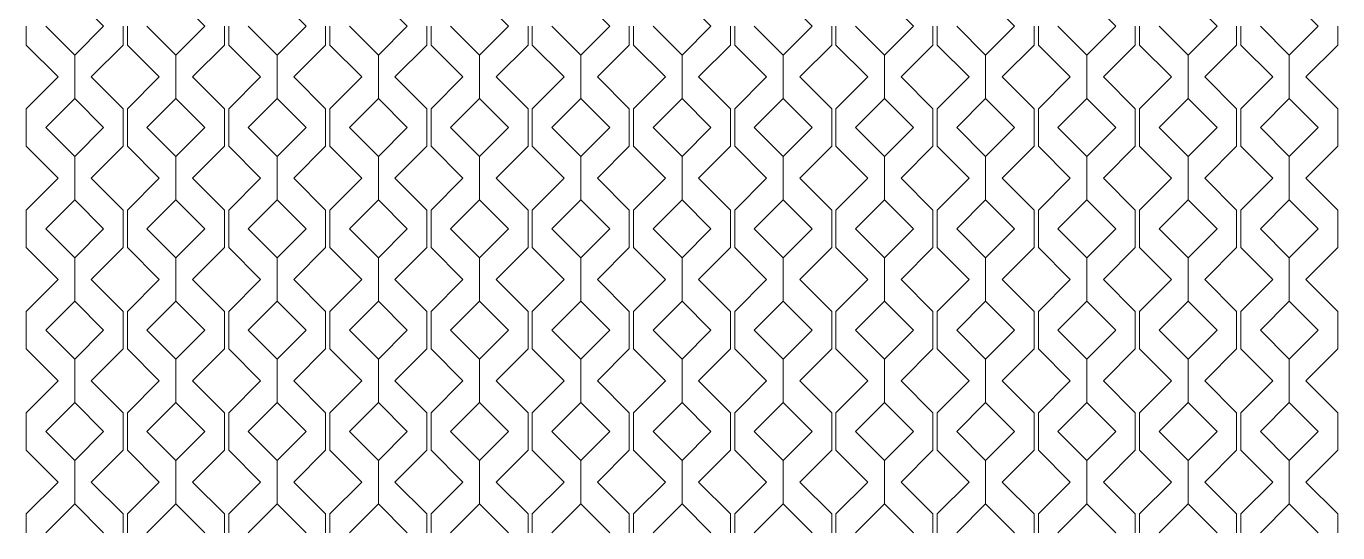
# Model space of a CAD drawing. Header units: millimetres. Extents: x -20794 to 71174, y -103753 to 30644.
# Drawn here: x 18840 to 23160, y 14000 to 15667 of the extents above; entities that cross this region are included whole.
import ezdxf

# ---------------------------------------------------------------- set-up
doc = ezdxf.new("R2010")
doc.units = ezdxf.units.MM
doc.header["$MEASUREMENT"] = 0
doc.layers.add('Местность - Рельеф', color=7, linetype='Continuous')
doc.layers.add('Местность - Рельеф_Ном._пера__102', color=7, linetype='Continuous', lineweight=5, true_color=0xcccccc)

# ---------------------------------------------------------------- blocks, each defined once
blk = doc.blocks.new('*X1')
at = {"layer": 'Местность - Рельеф_Ном._пера__102', "color": 254, "linetype": 'Continuous', "lineweight": 5, "true_color": 0xcccccc}
for p, q in [((18999.981165, 15762.0806), (19095.4108, 15666.651)), ((19333.314165, 15762.0806), (19428.7438, 15666.651)), ((19666.647165, 15762.0806), (19762.0768, 15666.651)), ((19999.980165, 15762.0806), (20095.4098, 15666.651)), ((20333.313165, 15762.0806), (20428.7428, 15666.651)), ((20666.646165, 15762.0806), (20762.0758, 15666.651)), ((20999.979165, 15762.0806), (21095.4088, 15666.651)), ((21333.312165, 15762.0806), (21428.7418, 15666.651)), ((21666.645165, 15762.0806), (21762.0748, 15666.651)), ((21999.978165, 15762.0806), (22095.4078, 15666.651)), ((22333.311165, 15762.0806), (22428.7408, 15666.651)), ((22666.644165, 15762.0806), (22762.0738, 15666.651)), ((22999.977165, 15762.0806), (23095.4068, 15666.651)), ((18840.412, 15666.651), (18840.412, 15604.907)), ((18999.981, 15571.222), (18904.552, 15666.651)), ((19095.4106, 15666.651), (18999.981, 15571.222)), ((19159.55, 15666.651), (19159.55, 15604.907)), ((19173.745, 15666.651), (19173.745, 15604.907)), ((19333.314, 15571.222), (19237.885, 15666.651)), ((19428.7436, 15666.651), (19333.314, 15571.222)), ((19492.883, 15666.651), (19492.883, 15604.907)), ((19507.078, 15666.651), (19507.078, 15604.907)), ((19666.647, 15571.222), (19571.218, 15666.651)), ((19762.0766, 15666.651), (19666.647, 15571.222)), ((19826.216, 15666.651), (19826.216, 15604.907)), ((19840.411, 15666.651), (19840.411, 15604.907)), ((19999.98, 15571.222), (19904.551, 15666.651)), ((20095.4096, 15666.651), (19999.98, 15571.222)), ((20159.549, 15666.651), (20159.549, 15604.907)), ((20173.744, 15666.651), (20173.744, 15604.907)), ((20333.313, 15571.222), (20237.884, 15666.651)), ((20428.7426, 15666.651), (20333.313, 15571.222)), ((20492.882, 15666.651), (20492.882, 15604.907)), ((20507.077, 15666.651), (20507.077, 15604.907)), ((20666.646, 15571.222), (20571.217, 15666.651)), ((20762.0756, 15666.651), (20666.646, 15571.222)), ((20826.215, 15666.651), (20826.215, 15604.907)), ((20840.41, 15666.651), (20840.41, 15604.907)), ((20999.979, 15571.222), (20904.55, 15666.651)), ((21095.4086, 15666.651), (20999.979, 15571.222)), ((21159.548, 15666.651), (21159.548, 15604.907)), ((21173.743, 15666.651), (21173.743, 15604.907)), ((21333.312, 15571.222), (21237.883, 15666.651)), ((21428.7416, 15666.651), (21333.312, 15571.222)), ((21492.881, 15666.651), (21492.881, 15604.907)), ((21507.076, 15666.651), (21507.076, 15604.907)), ((21666.645, 15571.222), (21571.216, 15666.651)), ((21762.0746, 15666.651), (21666.645, 15571.222)), ((21826.214, 15666.651), (21826.214, 15604.907)), ((21840.409, 15666.651), (21840.409, 15604.907)), ((21999.978, 15571.222), (21904.549, 15666.651)), ((22095.4076, 15666.651), (21999.978, 15571.222)), ((22159.547, 15666.651), (22159.547, 15604.907)), ((22173.742, 15666.651), (22173.742, 15604.907)), ((22333.311, 15571.222), (22237.882, 15666.651)), ((22428.7406, 15666.651), (22333.311, 15571.222)), ((22492.88, 15666.651), (22492.88, 15604.907)), ((22507.075, 15666.651), (22507.075, 15604.907)), ((22666.644, 15571.222), (22571.215, 15666.651)), ((22762.0736, 15666.651), (22666.644, 15571.222)), ((22826.213, 15666.651), (22826.213, 15604.907)), ((22840.408, 15666.651), (22840.408, 15604.907)), ((22999.977, 15571.222), (22904.548, 15666.651)), ((23095.4066, 15666.651), (22999.977, 15571.222)), ((23159.546, 15666.651), (23159.546, 15604.907)), ((18945.334, 15499.985), (18840.412, 15604.907)), ((19159.55, 15604.907), (19054.6279, 15499.985)), ((19278.667, 15499.985), (19173.745, 15604.907)), ((19492.883, 15604.907), (19387.9609, 15499.985)), ((19612, 15499.985), (19507.078, 15604.907)), ((19826.216, 15604.907), (19721.2939, 15499.985)), ((19945.333, 15499.985), (19840.411, 15604.907)), ((20159.549, 15604.907), (20054.6269, 15499.985)), ((20278.666, 15499.985), (20173.744, 15604.907)), ((20492.882, 15604.907), (20387.9599, 15499.985)), ((20611.999, 15499.985), (20507.077, 15604.907)), ((20826.215, 15604.907), (20721.2929, 15499.985)), ((20945.332, 15499.985), (20840.41, 15604.907)), ((21159.548, 15604.907), (21054.6259, 15499.985)), ((21278.665, 15499.985), (21173.743, 15604.907)), ((21492.881, 15604.907), (21387.9589, 15499.985)), ((21611.998, 15499.985), (21507.076, 15604.907)), ((21826.214, 15604.907), (21721.2919, 15499.985)), ((21945.331, 15499.985), (21840.409, 15604.907)), ((22159.547, 15604.907), (22054.6249, 15499.985)), ((22278.664, 15499.985), (22173.742, 15604.907)), ((22492.88, 15604.907), (22387.9579, 15499.985)), ((22611.997, 15499.985), (22507.075, 15604.907)), ((22826.213, 15604.907), (22721.2909, 15499.985)), ((22945.33, 15499.985), (22840.408, 15604.907)), ((23159.546, 15604.907), (23054.6239, 15499.985)), ((18999.981, 15428.7476), (18999.981, 15571.222)), ((18999.981165, 15571.222), (18999.981165, 15428.7476)), ((19333.314, 15428.7476), (19333.314, 15571.222)), ((19333.314165, 15571.222), (19333.314165, 15428.7476)), ((19666.647, 15428.7476), (19666.647, 15571.222)), ((19666.647165, 15571.222), (19666.647165, 15428.7476)), ((19999.98, 15428.7476), (19999.98, 15571.222)), ((19999.980165, 15571.222), (19999.980165, 15428.7476)), ((20333.313, 15428.7476), (20333.313, 15571.222)), ((20333.313165, 15571.222), (20333.313165, 15428.7476)), ((20666.646, 15428.7476), (20666.646, 15571.222)), ((20666.646165, 15571.222), (20666.646165, 15428.7476)), ((20999.979, 15428.7476), (20999.979, 15571.222)), ((20999.979165, 15571.222), (20999.979165, 15428.7476)), ((21333.312, 15428.7476), (21333.312, 15571.222)), ((21333.312165, 15571.222), (21333.312165, 15428.7476)), ((21666.645, 15428.7476), (21666.645, 15571.222)), ((21666.645165, 15571.222), (21666.645165, 15428.7476)), ((21999.978, 15428.7476), (21999.978, 15571.222)), ((21999.978165, 15571.222), (21999.978165, 15428.7476)), ((22333.311, 15428.7476), (22333.311, 15571.222)), ((22333.311165, 15571.222), (22333.311165, 15428.7476)), ((22666.644, 15428.7476), (22666.644, 15571.222)), ((22666.644165, 15571.222), (22666.644165, 15428.7476)), ((22999.977, 15428.7476), (22999.977, 15571.222)), ((22999.977165, 15571.222), (22999.977165, 15428.7476)), ((18840.412, 15395.0625), (18945.334, 15499.985)), ((19054.6279, 15499.985), (19159.55, 15395.0625)), ((19173.745, 15395.0625), (19278.667, 15499.985)), ((19387.9609, 15499.985), (19492.883, 15395.0625)), ((19507.078, 15395.0625), (19612, 15499.985)), ((19721.2939, 15499.985), (19826.216, 15395.0625)), ((19840.411, 15395.0625), (19945.333, 15499.985)), ((20054.6269, 15499.985), (20159.549, 15395.0625)), ((20173.744, 15395.0625), (20278.666, 15499.985)), ((20387.9599, 15499.985), (20492.882, 15395.0625)), ((20507.077, 15395.0625), (20611.999, 15499.985)), ((20721.2929, 15499.985), (20826.215, 15395.0625)), ((20840.41, 15395.0625), (20945.332, 15499.985)), ((21054.6259, 15499.985), (21159.548, 15395.0625)), ((21173.743, 15395.0625), (21278.665, 15499.985)), ((21387.9589, 15499.985), (21492.881, 15395.0625)), ((21507.076, 15395.0625), (21611.998, 15499.985)), ((21721.2919, 15499.985), (21826.214, 15395.0625)), ((21840.409, 15395.0625), (21945.331, 15499.985)), ((22054.6249, 15499.985), (22159.547, 15395.0625)), ((22173.742, 15395.0625), (22278.664, 15499.985)), ((22387.9579, 15499.985), (22492.88, 15395.0625)), ((22507.075, 15395.0625), (22611.997, 15499.985)), ((22721.2909, 15499.985), (22826.213, 15395.0625)), ((22840.408, 15395.0625), (22945.33, 15499.985)), ((23054.6239, 15499.985), (23159.546, 15395.0625)), ((18904.552, 15333.318165), (18999.981, 15428.7478)), ((18999.981165, 15428.7476), (19095.4108, 15333.318)), ((19237.885, 15333.318165), (19333.314, 15428.7478)), ((19333.314165, 15428.7476), (19428.7438, 15333.318)), ((19571.218, 15333.318165), (19666.647, 15428.7478)), ((19666.647165, 15428.7476), (19762.0768, 15333.318)), ((19904.551, 15333.318165), (19999.98, 15428.7478)), ((19999.980165, 15428.7476), (20095.4098, 15333.318)), ((20237.884, 15333.318165), (20333.313, 15428.7478)), ((20333.313165, 15428.7476), (20428.7428, 15333.318)), ((20571.217, 15333.318165), (20666.646, 15428.7478)), ((20666.646165, 15428.7476), (20762.0758, 15333.318)), ((20904.55, 15333.318165), (20999.979, 15428.7478)), ((20999.979165, 15428.7476), (21095.4088, 15333.318)), ((21237.883, 15333.318165), (21333.312, 15428.7478)), ((21333.312165, 15428.7476), (21428.7418, 15333.318)), ((21571.216, 15333.318165), (21666.645, 15428.7478)), ((21666.645165, 15428.7476), (21762.0748, 15333.318)), ((21904.549, 15333.318165), (21999.978, 15428.7478)), ((21999.978165, 15428.7476), (22095.4078, 15333.318)), ((22237.882, 15333.318165), (22333.311, 15428.7478)), ((22333.311165, 15428.7476), (22428.7408, 15333.318)), ((22571.215, 15333.318165), (22666.644, 15428.7478)), ((22666.644165, 15428.7476), (22762.0738, 15333.318)), ((22904.548, 15333.318165), (22999.977, 15428.7478)), ((22999.977165, 15428.7476), (23095.4068, 15333.318)), ((18840.412, 15395.0625), (18840.412, 15333.318)), ((19159.55, 15395.0625), (19159.55, 15333.318)), ((19173.745, 15395.0625), (19173.745, 15333.318)), ((19492.883, 15395.0625), (19492.883, 15333.318)), ((19507.078, 15395.0625), (19507.078, 15333.318)), ((19826.216, 15395.0625), (19826.216, 15333.318)), ((19840.411, 15395.0625), (19840.411, 15333.318)), ((20159.549, 15395.0625), (20159.549, 15333.318)), ((20173.744, 15395.0625), (20173.744, 15333.318)), ((20492.882, 15395.0625), (20492.882, 15333.318)), ((20507.077, 15395.0625), (20507.077, 15333.318)), ((20826.215, 15395.0625), (20826.215, 15333.318)), ((20840.41, 15395.0625), (20840.41, 15333.318)), ((21159.548, 15395.0625), (21159.548, 15333.318)), ((21173.743, 15395.0625), (21173.743, 15333.318)), ((21492.881, 15395.0625), (21492.881, 15333.318)), ((21507.076, 15395.0625), (21507.076, 15333.318)), ((21826.214, 15395.0625), (21826.214, 15333.318)), ((21840.409, 15395.0625), (21840.409, 15333.318)), ((22159.547, 15395.0625), (22159.547, 15333.318)), ((22173.742, 15395.0625), (22173.742, 15333.318)), ((22492.88, 15395.0625), (22492.88, 15333.318)), ((22507.075, 15395.0625), (22507.075, 15333.318)), ((22826.213, 15395.0625), (22826.213, 15333.318)), ((22840.408, 15395.0625), (22840.408, 15333.318)), ((23159.546, 15395.0625), (23159.546, 15333.318)), ((18840.412, 15333.318), (18840.412, 15271.574)), ((18999.981, 15237.889), (18904.552, 15333.318)), ((19095.4106, 15333.318), (18999.981, 15237.889)), ((19159.55, 15333.318), (19159.55, 15271.574)), ((19173.745, 15333.318), (19173.745, 15271.574)), ((19333.314, 15237.889), (19237.885, 15333.318)), ((19428.7436, 15333.318), (19333.314, 15237.889)), ((19492.883, 15333.318), (19492.883, 15271.574)), ((19507.078, 15333.318), (19507.078, 15271.574)), ((19666.647, 15237.889), (19571.218, 15333.318)), ((19762.0766, 15333.318), (19666.647, 15237.889)), ((19826.216, 15333.318), (19826.216, 15271.574)), ((19840.411, 15333.318), (19840.411, 15271.574)), ((19999.98, 15237.889), (19904.551, 15333.318)), ((20095.4096, 15333.318), (19999.98, 15237.889)), ((20159.549, 15333.318), (20159.549, 15271.574)), ((20173.744, 15333.318), (20173.744, 15271.574)), ((20333.313, 15237.889), (20237.884, 15333.318)), ((20428.7426, 15333.318), (20333.313, 15237.889)), ((20492.882, 15333.318), (20492.882, 15271.574)), ((20507.077, 15333.318), (20507.077, 15271.574)), ((20666.646, 15237.889), (20571.217, 15333.318)), ((20762.0756, 15333.318), (20666.646, 15237.889)), ((20826.215, 15333.318), (20826.215, 15271.574)), ((20840.41, 15333.318), (20840.41, 15271.574)), ((20999.979, 15237.889), (20904.55, 15333.318)), ((21095.4086, 15333.318), (20999.979, 15237.889)), ((21159.548, 15333.318), (21159.548, 15271.574)), ((21173.743, 15333.318), (21173.743, 15271.574)), ((21333.312, 15237.889), (21237.883, 15333.318)), ((21428.7416, 15333.318), (21333.312, 15237.889)), ((21492.881, 15333.318), (21492.881, 15271.574)), ((21507.076, 15333.318), (21507.076, 15271.574)), ((21666.645, 15237.889), (21571.216, 15333.318)), ((21762.0746, 15333.318), (21666.645, 15237.889)), ((21826.214, 15333.318), (21826.214, 15271.574)), ((21840.409, 15333.318), (21840.409, 15271.574)), ((21999.978, 15237.889), (21904.549, 15333.318)), ((22095.4076, 15333.318), (21999.978, 15237.889)), ((22159.547, 15333.318), (22159.547, 15271.574)), ((22173.742, 15333.318), (22173.742, 15271.574)), ((22333.311, 15237.889), (22237.882, 15333.318)), ((22428.7406, 15333.318), (22333.311, 15237.889)), ((22492.88, 15333.318), (22492.88, 15271.574)), ((22507.075, 15333.318), (22507.075, 15271.574)), ((22666.644, 15237.889), (22571.215, 15333.318)), ((22762.0736, 15333.318), (22666.644, 15237.889)), ((22826.213, 15333.318), (22826.213, 15271.574)), ((22840.408, 15333.318), (22840.408, 15271.574)), ((22999.977, 15237.889), (22904.548, 15333.318)), ((23095.4066, 15333.318), (22999.977, 15237.889)), ((23159.546, 15333.318), (23159.546, 15271.574)), ((18945.334, 15166.652), (18840.412, 15271.574)), ((19159.55, 15271.574), (19054.6279, 15166.652)), ((19278.667, 15166.652), (19173.745, 15271.574)), ((19492.883, 15271.574), (19387.9609, 15166.652)), ((19612, 15166.652), (19507.078, 15271.574)), ((19826.216, 15271.574), (19721.2939, 15166.652)), ((19945.333, 15166.652), (19840.411, 15271.574)), ((20159.549, 15271.574), (20054.6269, 15166.652)), ((20278.666, 15166.652), (20173.744, 15271.574)), ((20492.882, 15271.574), (20387.9599, 15166.652)), ((20611.999, 15166.652), (20507.077, 15271.574)), ((20826.215, 15271.574), (20721.2929, 15166.652)), ((20945.332, 15166.652), (20840.41, 15271.574)), ((21159.548, 15271.574), (21054.6259, 15166.652)), ((21278.665, 15166.652), (21173.743, 15271.574)), ((21492.881, 15271.574), (21387.9589, 15166.652)), ((21611.998, 15166.652), (21507.076, 15271.574)), ((21826.214, 15271.574), (21721.2919, 15166.652)), ((21945.331, 15166.652), (21840.409, 15271.574)), ((22159.547, 15271.574), (22054.6249, 15166.652)), ((22278.664, 15166.652), (22173.742, 15271.574)), ((22492.88, 15271.574), (22387.9579, 15166.652)), ((22611.997, 15166.652), (22507.075, 15271.574)), ((22826.213, 15271.574), (22721.2909, 15166.652)), ((22945.33, 15166.652), (22840.408, 15271.574)), ((23159.546, 15271.574), (23054.6239, 15166.652)), ((18999.981, 15095.4146), (18999.981, 15237.889)), ((18999.981165, 15237.889), (18999.981165, 15095.4146)), ((19333.314, 15095.4146), (19333.314, 15237.889)), ((19333.314165, 15237.889), (19333.314165, 15095.4146)), ((19666.647, 15095.4146), (19666.647, 15237.889)), ((19666.647165, 15237.889), (19666.647165, 15095.4146)), ((19999.98, 15095.4146), (19999.98, 15237.889)), ((19999.980165, 15237.889), (19999.980165, 15095.4146)), ((20333.313, 15095.4146), (20333.313, 15237.889)), ((20333.313165, 15237.889), (20333.313165, 15095.4146)), ((20666.646, 15095.4146), (20666.646, 15237.889)), ((20666.646165, 15237.889), (20666.646165, 15095.4146)), ((20999.979, 15095.4146), (20999.979, 15237.889)), ((20999.979165, 15237.889), (20999.979165, 15095.4146)), ((21333.312, 15095.4146), (21333.312, 15237.889)), ((21333.312165, 15237.889), (21333.312165, 15095.4146)), ((21666.645, 15095.4146), (21666.645, 15237.889)), ((21666.645165, 15237.889), (21666.645165, 15095.4146)), ((21999.978, 15095.4146), (21999.978, 15237.889)), ((21999.978165, 15237.889), (21999.978165, 15095.4146)), ((22333.311, 15095.4146), (22333.311, 15237.889)), ((22333.311165, 15237.889), (22333.311165, 15095.4146)), ((22666.644, 15095.4146), (22666.644, 15237.889)), ((22666.644165, 15237.889), (22666.644165, 15095.4146)), ((22999.977, 15095.4146), (22999.977, 15237.889)), ((22999.977165, 15237.889), (22999.977165, 15095.4146)), ((18840.412, 15061.7295), (18945.334, 15166.652)), ((19054.6279, 15166.652), (19159.55, 15061.7295)), ((19173.745, 15061.7295), (19278.667, 15166.652)), ((19387.9609, 15166.652), (19492.883, 15061.7295)), ((19507.078, 15061.7295), (19612, 15166.652)), ((19721.2939, 15166.652), (19826.216, 15061.7295)), ((19840.411, 15061.7295), (19945.333, 15166.652)), ((20054.6269, 15166.652), (20159.549, 15061.7295)), ((20173.744, 15061.7295), (20278.666, 15166.652)), ((20387.9599, 15166.652), (20492.882, 15061.7295)), ((20507.077, 15061.7295), (20611.999, 15166.652)), ((20721.2929, 15166.652), (20826.215, 15061.7295)), ((20840.41, 15061.7295), (20945.332, 15166.652)), ((21054.6259, 15166.652), (21159.548, 15061.7295)), ((21173.743, 15061.7295), (21278.665, 15166.652)), ((21387.9589, 15166.652), (21492.881, 15061.7295)), ((21507.076, 15061.7295), (21611.998, 15166.652)), ((21721.2919, 15166.652), (21826.214, 15061.7295)), ((21840.409, 15061.7295), (21945.331, 15166.652)), ((22054.6249, 15166.652), (22159.547, 15061.7295)), ((22173.742, 15061.7295), (22278.664, 15166.652)), ((22387.9579, 15166.652), (22492.88, 15061.7295)), ((22507.075, 15061.7295), (22611.997, 15166.652)), ((22721.2909, 15166.652), (22826.213, 15061.7295)), ((22840.408, 15061.7295), (22945.33, 15166.652)), ((23054.6239, 15166.652), (23159.546, 15061.7295)), ((18904.552, 14999.985165), (18999.981, 15095.4148)), ((18999.981165, 15095.4146), (19095.4108, 14999.985)), ((19237.885, 14999.985165), (19333.314, 15095.4148)), ((19333.314165, 15095.4146), (19428.7438, 14999.985)), ((19571.218, 14999.985165), (19666.647, 15095.4148)), ((19666.647165, 15095.4146), (19762.0768, 14999.985)), ((19904.551, 14999.985165), (19999.98, 15095.4148)), ((19999.980165, 15095.4146), (20095.4098, 14999.985)), ((20237.884, 14999.985165), (20333.313, 15095.4148)), ((20333.313165, 15095.4146), (20428.7428, 14999.985)), ((20571.217, 14999.985165), (20666.646, 15095.4148)), ((20666.646165, 15095.4146), (20762.0758, 14999.985)), ((20904.55, 14999.985165), (20999.979, 15095.4148)), ((20999.979165, 15095.4146), (21095.4088, 14999.985)), ((21237.883, 14999.985165), (21333.312, 15095.4148)), ((21333.312165, 15095.4146), (21428.7418, 14999.985)), ((21571.216, 14999.985165), (21666.645, 15095.4148)), ((21666.645165, 15095.4146), (21762.0748, 14999.985)), ((21904.549, 14999.985165), (21999.978, 15095.4148)), ((21999.978165, 15095.4146), (22095.4078, 14999.985)), ((22237.882, 14999.985165), (22333.311, 15095.4148)), ((22333.311165, 15095.4146), (22428.7408, 14999.985)), ((22571.215, 14999.985165), (22666.644, 15095.4148)), ((22666.644165, 15095.4146), (22762.0738, 14999.985)), ((22904.548, 14999.985165), (22999.977, 15095.4148)), ((22999.977165, 15095.4146), (23095.4068, 14999.985)), ((18840.412, 15061.7295), (18840.412, 14999.985)), ((19159.55, 15061.7295), (19159.55, 14999.985)), ((19173.745, 15061.7295), (19173.745, 14999.985)), ((19492.883, 15061.7295), (19492.883, 14999.985)), ((19507.078, 15061.7295), (19507.078, 14999.985)), ((19826.216, 15061.7295), (19826.216, 14999.985)), ((19840.411, 15061.7295), (19840.411, 14999.985)), ((20159.549, 15061.7295), (20159.549, 14999.985)), ((20173.744, 15061.7295), (20173.744, 14999.985)), ((20492.882, 15061.7295), (20492.882, 14999.985)), ((20507.077, 15061.7295), (20507.077, 14999.985)), ((20826.215, 15061.7295), (20826.215, 14999.985)), ((20840.41, 15061.7295), (20840.41, 14999.985)), ((21159.548, 15061.7295), (21159.548, 14999.985)), ((21173.743, 15061.7295), (21173.743, 14999.985)), ((21492.881, 15061.7295), (21492.881, 14999.985)), ((21507.076, 15061.7295), (21507.076, 14999.985)), ((21826.214, 15061.7295), (21826.214, 14999.985)), ((21840.409, 15061.7295), (21840.409, 14999.985)), ((22159.547, 15061.7295), (22159.547, 14999.985)), ((22173.742, 15061.7295), (22173.742, 14999.985)), ((22492.88, 15061.7295), (22492.88, 14999.985)), ((22507.075, 15061.7295), (22507.075, 14999.985)), ((22826.213, 15061.7295), (22826.213, 14999.985)), ((22840.408, 15061.7295), (22840.408, 14999.985)), ((23159.546, 15061.7295), (23159.546, 14999.985)), ((18840.412, 14999.985), (18840.412, 14938.241)), ((18999.981, 14904.556), (18904.552, 14999.985)), ((19095.4106, 14999.985), (18999.981, 14904.556)), ((19159.55, 14999.985), (19159.55, 14938.241)), ((19173.745, 14999.985), (19173.745, 14938.241)), ((19333.314, 14904.556), (19237.885, 14999.985)), ((19428.7436, 14999.985), (19333.314, 14904.556)), ((19492.883, 14999.985), (19492.883, 14938.241)), ((19507.078, 14999.985), (19507.078, 14938.241)), ((19666.647, 14904.556), (19571.218, 14999.985)), ((19762.0766, 14999.985), (19666.647, 14904.556)), ((19826.216, 14999.985), (19826.216, 14938.241)), ((19840.411, 14999.985), (19840.411, 14938.241)), ((19999.98, 14904.556), (19904.551, 14999.985)), ((20095.4096, 14999.985), (19999.98, 14904.556)), ((20159.549, 14999.985), (20159.549, 14938.241)), ((20173.744, 14999.985), (20173.744, 14938.241)), ((20333.313, 14904.556), (20237.884, 14999.985)), ((20428.7426, 14999.985), (20333.313, 14904.556)), ((20492.882, 14999.985), (20492.882, 14938.241)), ((20507.077, 14999.985), (20507.077, 14938.241)), ((20666.646, 14904.556), (20571.217, 14999.985)), ((20762.0756, 14999.985), (20666.646, 14904.556)), ((20826.215, 14999.985), (20826.215, 14938.241)), ((20840.41, 14999.985), (20840.41, 14938.241)), ((20999.979, 14904.556), (20904.55, 14999.985)), ((21095.4086, 14999.985), (20999.979, 14904.556)), ((21159.548, 14999.985), (21159.548, 14938.241)), ((21173.743, 14999.985), (21173.743, 14938.241)), ((21333.312, 14904.556), (21237.883, 14999.985)), ((21428.7416, 14999.985), (21333.312, 14904.556)), ((21492.881, 14999.985), (21492.881, 14938.241)), ((21507.076, 14999.985), (21507.076, 14938.241)), ((21666.645, 14904.556), (21571.216, 14999.985)), ((21762.0746, 14999.985), (21666.645, 14904.556)), ((21826.214, 14999.985), (21826.214, 14938.241)), ((21840.409, 14999.985), (21840.409, 14938.241)), ((21999.978, 14904.556), (21904.549, 14999.985)), ((22095.4076, 14999.985), (21999.978, 14904.556)), ((22159.547, 14999.985), (22159.547, 14938.241)), ((22173.742, 14999.985), (22173.742, 14938.241)), ((22333.311, 14904.556), (22237.882, 14999.985)), ((22428.7406, 14999.985), (22333.311, 14904.556)), ((22492.88, 14999.985), (22492.88, 14938.241)), ((22507.075, 14999.985), (22507.075, 14938.241)), ((22666.644, 14904.556), (22571.215, 14999.985)), ((22762.0736, 14999.985), (22666.644, 14904.556)), ((22826.213, 14999.985), (22826.213, 14938.241)), ((22840.408, 14999.985), (22840.408, 14938.241)), ((22999.977, 14904.556), (22904.548, 14999.985)), ((23095.4066, 14999.985), (22999.977, 14904.556)), ((23159.546, 14999.985), (23159.546, 14938.241)), ((18945.334, 14833.319), (18840.412, 14938.241)), ((18999.981, 14762.0816), (18999.981, 14904.556)), ((18999.981165, 14904.556), (18999.981165, 14762.0816)), ((19159.55, 14938.241), (19054.6279, 14833.319)), ((19278.667, 14833.319), (19173.745, 14938.241)), ((19333.314, 14762.0816), (19333.314, 14904.556)), ((19333.314165, 14904.556), (19333.314165, 14762.0816)), ((19492.883, 14938.241), (19387.9609, 14833.319)), ((19612, 14833.319), (19507.078, 14938.241)), ((19666.647, 14762.0816), (19666.647, 14904.556)), ((19666.647165, 14904.556), (19666.647165, 14762.0816)), ((19826.216, 14938.241), (19721.2939, 14833.319)), ((19945.333, 14833.319), (19840.411, 14938.241)), ((19999.98, 14762.0816), (19999.98, 14904.556)), ((19999.980165, 14904.556), (19999.980165, 14762.0816)), ((20159.549, 14938.241), (20054.6269, 14833.319)), ((20278.666, 14833.319), (20173.744, 14938.241)), ((20333.313, 14762.0816), (20333.313, 14904.556)), ((20333.313165, 14904.556), (20333.313165, 14762.0816)), ((20492.882, 14938.241), (20387.9599, 14833.319)), ((20611.999, 14833.319), (20507.077, 14938.241)), ((20666.646, 14762.0816), (20666.646, 14904.556)), ((20666.646165, 14904.556), (20666.646165, 14762.0816)), ((20826.215, 14938.241), (20721.2929, 14833.319)), ((20945.332, 14833.319), (20840.41, 14938.241)), ((20999.979, 14762.0816), (20999.979, 14904.556)), ((20999.979165, 14904.556), (20999.979165, 14762.0816)), ((21159.548, 14938.241), (21054.6259, 14833.319)), ((21278.665, 14833.319), (21173.743, 14938.241)), ((21333.312, 14762.0816), (21333.312, 14904.556)), ((21333.312165, 14904.556), (21333.312165, 14762.0816)), ((21492.881, 14938.241), (21387.9589, 14833.319)), ((21611.998, 14833.319), (21507.076, 14938.241)), ((21666.645, 14762.0816), (21666.645, 14904.556)), ((21666.645165, 14904.556), (21666.645165, 14762.0816)), ((21826.214, 14938.241), (21721.2919, 14833.319)), ((21945.331, 14833.319), (21840.409, 14938.241)), ((21999.978, 14762.0816), (21999.978, 14904.556)), ((21999.978165, 14904.556), (21999.978165, 14762.0816)), ((22159.547, 14938.241), (22054.6249, 14833.319)), ((22278.664, 14833.319), (22173.742, 14938.241)), ((22333.311, 14762.0816), (22333.311, 14904.556)), ((22333.311165, 14904.556), (22333.311165, 14762.0816)), ((22492.88, 14938.241), (22387.9579, 14833.319)), ((22611.997, 14833.319), (22507.075, 14938.241)), ((22666.644, 14762.0816), (22666.644, 14904.556)), ((22666.644165, 14904.556), (22666.644165, 14762.0816)), ((22826.213, 14938.241), (22721.2909, 14833.319)), ((22945.33, 14833.319), (22840.408, 14938.241)), ((22999.977, 14762.0816), (22999.977, 14904.556)), ((22999.977165, 14904.556), (22999.977165, 14762.0816)), ((23159.546, 14938.241), (23054.6239, 14833.319)), ((18840.412, 14728.3965), (18945.334, 14833.319)), ((19054.6279, 14833.319), (19159.55, 14728.3965)), ((19173.745, 14728.3965), (19278.667, 14833.319)), ((19387.9609, 14833.319), (19492.883, 14728.3965)), ((19507.078, 14728.3965), (19612, 14833.319)), ((19721.2939, 14833.319), (19826.216, 14728.3965)), ((19840.411, 14728.3965), (19945.333, 14833.319)), ((20054.6269, 14833.319), (20159.549, 14728.3965)), ((20173.744, 14728.3965), (20278.666, 14833.319)), ((20387.9599, 14833.319), (20492.882, 14728.3965)), ((20507.077, 14728.3965), (20611.999, 14833.319)), ((20721.2929, 14833.319), (20826.215, 14728.3965)), ((20840.41, 14728.3965), (20945.332, 14833.319)), ((21054.6259, 14833.319), (21159.548, 14728.3965)), ((21173.743, 14728.3965), (21278.665, 14833.319)), ((21387.9589, 14833.319), (21492.881, 14728.3965)), ((21507.076, 14728.3965), (21611.998, 14833.319)), ((21721.2919, 14833.319), (21826.214, 14728.3965)), ((21840.409, 14728.3965), (21945.331, 14833.319)), ((22054.6249, 14833.319), (22159.547, 14728.3965)), ((22173.742, 14728.3965), (22278.664, 14833.319)), ((22387.9579, 14833.319), (22492.88, 14728.3965)), ((22507.075, 14728.3965), (22611.997, 14833.319)), ((22721.2909, 14833.319), (22826.213, 14728.3965)), ((22840.408, 14728.3965), (22945.33, 14833.319)), ((23054.6239, 14833.319), (23159.546, 14728.3965)), ((18840.412, 14728.3965), (18840.412, 14666.652)), ((18904.552, 14666.652165), (18999.981, 14762.0818)), ((18999.981165, 14762.0816), (19095.4108, 14666.652)), ((19159.55, 14728.3965), (19159.55, 14666.652)), ((19173.745, 14728.3965), (19173.745, 14666.652)), ((19237.885, 14666.652165), (19333.314, 14762.0818)), ((19333.314165, 14762.0816), (19428.7438, 14666.652)), ((19492.883, 14728.3965), (19492.883, 14666.652)), ((19507.078, 14728.3965), (19507.078, 14666.652)), ((19571.218, 14666.652165), (19666.647, 14762.0818)), ((19666.647165, 14762.0816), (19762.0768, 14666.652)), ((19826.216, 14728.3965), (19826.216, 14666.652)), ((19840.411, 14728.3965), (19840.411, 14666.652)), ((19904.551, 14666.652165), (19999.98, 14762.0818)), ((19999.980165, 14762.0816), (20095.4098, 14666.652)), ((20159.549, 14728.3965), (20159.549, 14666.652)), ((20173.744, 14728.3965), (20173.744, 14666.652)), ((20237.884, 14666.652165), (20333.313, 14762.0818)), ((20333.313165, 14762.0816), (20428.7428, 14666.652)), ((20492.882, 14728.3965), (20492.882, 14666.652)), ((20507.077, 14728.3965), (20507.077, 14666.652)), ((20571.217, 14666.652165), (20666.646, 14762.0818)), ((20666.646165, 14762.0816), (20762.0758, 14666.652)), ((20826.215, 14728.3965), (20826.215, 14666.652)), ((20840.41, 14728.3965), (20840.41, 14666.652)), ((20904.55, 14666.652165), (20999.979, 14762.0818)), ((20999.979165, 14762.0816), (21095.4088, 14666.652)), ((21159.548, 14728.3965), (21159.548, 14666.652)), ((21173.743, 14728.3965), (21173.743, 14666.652)), ((21237.883, 14666.652165), (21333.312, 14762.0818)), ((21333.312165, 14762.0816), (21428.7418, 14666.652)), ((21492.881, 14728.3965), (21492.881, 14666.652)), ((21507.076, 14728.3965), (21507.076, 14666.652)), ((21571.216, 14666.652165), (21666.645, 14762.0818)), ((21666.645165, 14762.0816), (21762.0748, 14666.652)), ((21826.214, 14728.3965), (21826.214, 14666.652)), ((21840.409, 14728.3965), (21840.409, 14666.652)), ((21904.549, 14666.652165), (21999.978, 14762.0818)), ((21999.978165, 14762.0816), (22095.4078, 14666.652)), ((22159.547, 14728.3965), (22159.547, 14666.652)), ((22173.742, 14728.3965), (22173.742, 14666.652)), ((22237.882, 14666.652165), (22333.311, 14762.0818)), ((22333.311165, 14762.0816), (22428.7408, 14666.652)), ((22492.88, 14728.3965), (22492.88, 14666.652)), ((22507.075, 14728.3965), (22507.075, 14666.652)), ((22571.215, 14666.652165), (22666.644, 14762.0818)), ((22666.644165, 14762.0816), (22762.0738, 14666.652)), ((22826.213, 14728.3965), (22826.213, 14666.652)), ((22840.408, 14728.3965), (22840.408, 14666.652)), ((22904.548, 14666.652165), (22999.977, 14762.0818)), ((22999.977165, 14762.0816), (23095.4068, 14666.652)), ((23159.546, 14728.3965), (23159.546, 14666.652)), ((18840.412, 14666.652), (18840.412, 14604.908)), ((18999.981, 14571.223), (18904.552, 14666.652)), ((19095.4106, 14666.652), (18999.981, 14571.223)), ((19159.55, 14666.652), (19159.55, 14604.908)), ((19173.745, 14666.652), (19173.745, 14604.908)), ((19333.314, 14571.223), (19237.885, 14666.652)), ((19428.7436, 14666.652), (19333.314, 14571.223)), ((19492.883, 14666.652), (19492.883, 14604.908)), ((19507.078, 14666.652), (19507.078, 14604.908)), ((19666.647, 14571.223), (19571.218, 14666.652)), ((19762.0766, 14666.652), (19666.647, 14571.223)), ((19826.216, 14666.652), (19826.216, 14604.908)), ((19840.411, 14666.652), (19840.411, 14604.908)), ((19999.98, 14571.223), (19904.551, 14666.652)), ((20095.4096, 14666.652), (19999.98, 14571.223)), ((20159.549, 14666.652), (20159.549, 14604.908)), ((20173.744, 14666.652), (20173.744, 14604.908)), ((20333.313, 14571.223), (20237.884, 14666.652)), ((20428.7426, 14666.652), (20333.313, 14571.223)), ((20492.882, 14666.652), (20492.882, 14604.908)), ((20507.077, 14666.652), (20507.077, 14604.908)), ((20666.646, 14571.223), (20571.217, 14666.652)), ((20762.0756, 14666.652), (20666.646, 14571.223)), ((20826.215, 14666.652), (20826.215, 14604.908)), ((20840.41, 14666.652), (20840.41, 14604.908)), ((20999.979, 14571.223), (20904.55, 14666.652)), ((21095.4086, 14666.652), (20999.979, 14571.223)), ((21159.548, 14666.652), (21159.548, 14604.908)), ((21173.743, 14666.652), (21173.743, 14604.908)), ((21333.312, 14571.223), (21237.883, 14666.652)), ((21428.7416, 14666.652), (21333.312, 14571.223)), ((21492.881, 14666.652), (21492.881, 14604.908)), ((21507.076, 14666.652), (21507.076, 14604.908)), ((21666.645, 14571.223), (21571.216, 14666.652)), ((21762.0746, 14666.652), (21666.645, 14571.223)), ((21826.214, 14666.652), (21826.214, 14604.908)), ((21840.409, 14666.652), (21840.409, 14604.908)), ((21999.978, 14571.223), (21904.549, 14666.652)), ((22095.4076, 14666.652), (21999.978, 14571.223)), ((22159.547, 14666.652), (22159.547, 14604.908)), ((22173.742, 14666.652), (22173.742, 14604.908)), ((22333.311, 14571.223), (22237.882, 14666.652)), ((22428.7406, 14666.652), (22333.311, 14571.223)), ((22492.88, 14666.652), (22492.88, 14604.908)), ((22507.075, 14666.652), (22507.075, 14604.908)), ((22666.644, 14571.223), (22571.215, 14666.652)), ((22762.0736, 14666.652), (22666.644, 14571.223)), ((22826.213, 14666.652), (22826.213, 14604.908)), ((22840.408, 14666.652), (22840.408, 14604.908)), ((22999.977, 14571.223), (22904.548, 14666.652)), ((23095.4066, 14666.652), (22999.977, 14571.223)), ((23159.546, 14666.652), (23159.546, 14604.908)), ((18945.334, 14499.986), (18840.412, 14604.908)), ((19159.55, 14604.908), (19054.6279, 14499.986)), ((19278.667, 14499.986), (19173.745, 14604.908)), ((19492.883, 14604.908), (19387.9609, 14499.986)), ((19612, 14499.986), (19507.078, 14604.908)), ((19826.216, 14604.908), (19721.2939, 14499.986)), ((19945.333, 14499.986), (19840.411, 14604.908)), ((20159.549, 14604.908), (20054.6269, 14499.986)), ((20278.666, 14499.986), (20173.744, 14604.908)), ((20492.882, 14604.908), (20387.9599, 14499.986)), ((20611.999, 14499.986), (20507.077, 14604.908)), ((20826.215, 14604.908), (20721.2929, 14499.986)), ((20945.332, 14499.986), (20840.41, 14604.908)), ((21159.548, 14604.908), (21054.6259, 14499.986)), ((21278.665, 14499.986), (21173.743, 14604.908)), ((21492.881, 14604.908), (21387.9589, 14499.986)), ((21611.998, 14499.986), (21507.076, 14604.908)), ((21826.214, 14604.908), (21721.2919, 14499.986)), ((21945.331, 14499.986), (21840.409, 14604.908)), ((22159.547, 14604.908), (22054.6249, 14499.986)), ((22278.664, 14499.986), (22173.742, 14604.908)), ((22492.88, 14604.908), (22387.9579, 14499.986)), ((22611.997, 14499.986), (22507.075, 14604.908)), ((22826.213, 14604.908), (22721.2909, 14499.986)), ((22945.33, 14499.986), (22840.408, 14604.908)), ((23159.546, 14604.908), (23054.6239, 14499.986)), ((18999.981, 14428.7486), (18999.981, 14571.223)), ((18999.981165, 14571.223), (18999.981165, 14428.7486)), ((19333.314, 14428.7486), (19333.314, 14571.223)), ((19333.314165, 14571.223), (19333.314165, 14428.7486)), ((19666.647, 14428.7486), (19666.647, 14571.223)), ((19666.647165, 14571.223), (19666.647165, 14428.7486)), ((19999.98, 14428.7486), (19999.98, 14571.223)), ((19999.980165, 14571.223), (19999.980165, 14428.7486)), ((20333.313, 14428.7486), (20333.313, 14571.223)), ((20333.313165, 14571.223), (20333.313165, 14428.7486)), ((20666.646, 14428.7486), (20666.646, 14571.223)), ((20666.646165, 14571.223), (20666.646165, 14428.7486)), ((20999.979, 14428.7486), (20999.979, 14571.223)), ((20999.979165, 14571.223), (20999.979165, 14428.7486)), ((21333.312, 14428.7486), (21333.312, 14571.223)), ((21333.312165, 14571.223), (21333.312165, 14428.7486)), ((21666.645, 14428.7486), (21666.645, 14571.223)), ((21666.645165, 14571.223), (21666.645165, 14428.7486)), ((21999.978, 14428.7486), (21999.978, 14571.223)), ((21999.978165, 14571.223), (21999.978165, 14428.7486)), ((22333.311, 14428.7486), (22333.311, 14571.223)), ((22333.311165, 14571.223), (22333.311165, 14428.7486)), ((22666.644, 14428.7486), (22666.644, 14571.223)), ((22666.644165, 14571.223), (22666.644165, 14428.7486)), ((22999.977, 14428.7486), (22999.977, 14571.223)), ((22999.977165, 14571.223), (22999.977165, 14428.7486)), ((18840.412, 14395.0635), (18945.334, 14499.986)), ((19054.6279, 14499.986), (19159.55, 14395.0635)), ((19173.745, 14395.0635), (19278.667, 14499.986)), ((19387.9609, 14499.986), (19492.883, 14395.0635)), ((19507.078, 14395.0635), (19612, 14499.986)), ((19721.2939, 14499.986), (19826.216, 14395.0635)), ((19840.411, 14395.0635), (19945.333, 14499.986)), ((20054.6269, 14499.986), (20159.549, 14395.0635)), ((20173.744, 14395.0635), (20278.666, 14499.986)), ((20387.9599, 14499.986), (20492.882, 14395.0635)), ((20507.077, 14395.0635), (20611.999, 14499.986)), ((20721.2929, 14499.986), (20826.215, 14395.0635)), ((20840.41, 14395.0635), (20945.332, 14499.986)), ((21054.6259, 14499.986), (21159.548, 14395.0635)), ((21173.743, 14395.0635), (21278.665, 14499.986)), ((21387.9589, 14499.986), (21492.881, 14395.0635)), ((21507.076, 14395.0635), (21611.998, 14499.986)), ((21721.2919, 14499.986), (21826.214, 14395.0635)), ((21840.409, 14395.0635), (21945.331, 14499.986)), ((22054.6249, 14499.986), (22159.547, 14395.0635)), ((22173.742, 14395.0635), (22278.664, 14499.986)), ((22387.9579, 14499.986), (22492.88, 14395.0635)), ((22507.075, 14395.0635), (22611.997, 14499.986)), ((22721.2909, 14499.986), (22826.213, 14395.0635)), ((22840.408, 14395.0635), (22945.33, 14499.986)), ((23054.6239, 14499.986), (23159.546, 14395.0635)), ((18904.552, 14333.319165), (18999.981, 14428.7488)), ((18999.981165, 14428.7486), (19095.4108, 14333.319)), ((19237.885, 14333.319165), (19333.314, 14428.7488)), ((19333.314165, 14428.7486), (19428.7438, 14333.319)), ((19571.218, 14333.319165), (19666.647, 14428.7488)), ((19666.647165, 14428.7486), (19762.0768, 14333.319)), ((19904.551, 14333.319165), (19999.98, 14428.7488)), ((19999.980165, 14428.7486), (20095.4098, 14333.319)), ((20237.884, 14333.319165), (20333.313, 14428.7488)), ((20333.313165, 14428.7486), (20428.7428, 14333.319)), ((20571.217, 14333.319165), (20666.646, 14428.7488)), ((20666.646165, 14428.7486), (20762.0758, 14333.319)), ((20904.55, 14333.319165), (20999.979, 14428.7488)), ((20999.979165, 14428.7486), (21095.4088, 14333.319)), ((21237.883, 14333.319165), (21333.312, 14428.7488)), ((21333.312165, 14428.7486), (21428.7418, 14333.319)), ((21571.216, 14333.319165), (21666.645, 14428.7488)), ((21666.645165, 14428.7486), (21762.0748, 14333.319)), ((21904.549, 14333.319165), (21999.978, 14428.7488)), ((21999.978165, 14428.7486), (22095.4078, 14333.319)), ((22237.882, 14333.319165), (22333.311, 14428.7488)), ((22333.311165, 14428.7486), (22428.7408, 14333.319)), ((22571.215, 14333.319165), (22666.644, 14428.7488)), ((22666.644165, 14428.7486), (22762.0738, 14333.319)), ((22904.548, 14333.319165), (22999.977, 14428.7488)), ((22999.977165, 14428.7486), (23095.4068, 14333.319)), ((18840.412, 14395.0635), (18840.412, 14333.319)), ((19159.55, 14395.0635), (19159.55, 14333.319)), ((19173.745, 14395.0635), (19173.745, 14333.319)), ((19492.883, 14395.0635), (19492.883, 14333.319)), ((19507.078, 14395.0635), (19507.078, 14333.319)), ((19826.216, 14395.0635), (19826.216, 14333.319)), ((19840.411, 14395.0635), (19840.411, 14333.319)), ((20159.549, 14395.0635), (20159.549, 14333.319)), ((20173.744, 14395.0635), (20173.744, 14333.319)), ((20492.882, 14395.0635), (20492.882, 14333.319)), ((20507.077, 14395.0635), (20507.077, 14333.319)), ((20826.215, 14395.0635), (20826.215, 14333.319)), ((20840.41, 14395.0635), (20840.41, 14333.319)), ((21159.548, 14395.0635), (21159.548, 14333.319)), ((21173.743, 14395.0635), (21173.743, 14333.319)), ((21492.881, 14395.0635), (21492.881, 14333.319)), ((21507.076, 14395.0635), (21507.076, 14333.319)), ((21826.214, 14395.0635), (21826.214, 14333.319)), ((21840.409, 14395.0635), (21840.409, 14333.319)), ((22159.547, 14395.0635), (22159.547, 14333.319)), ((22173.742, 14395.0635), (22173.742, 14333.319)), ((22492.88, 14395.0635), (22492.88, 14333.319)), ((22507.075, 14395.0635), (22507.075, 14333.319)), ((22826.213, 14395.0635), (22826.213, 14333.319)), ((22840.408, 14395.0635), (22840.408, 14333.319)), ((23159.546, 14395.0635), (23159.546, 14333.319)), ((18840.412, 14333.319), (18840.412, 14271.575)), ((18999.981, 14237.89), (18904.552, 14333.319)), ((19095.4106, 14333.319), (18999.981, 14237.89)), ((19159.55, 14333.319), (19159.55, 14271.575)), ((19173.745, 14333.319), (19173.745, 14271.575)), ((19333.314, 14237.89), (19237.885, 14333.319)), ((19428.7436, 14333.319), (19333.314, 14237.89)), ((19492.883, 14333.319), (19492.883, 14271.575)), ((19507.078, 14333.319), (19507.078, 14271.575)), ((19666.647, 14237.89), (19571.218, 14333.319)), ((19762.0766, 14333.319), (19666.647, 14237.89)), ((19826.216, 14333.319), (19826.216, 14271.575)), ((19840.411, 14333.319), (19840.411, 14271.575)), ((19999.98, 14237.89), (19904.551, 14333.319)), ((20095.4096, 14333.319), (19999.98, 14237.89)), ((20159.549, 14333.319), (20159.549, 14271.575)), ((20173.744, 14333.319), (20173.744, 14271.575)), ((20333.313, 14237.89), (20237.884, 14333.319)), ((20428.7426, 14333.319), (20333.313, 14237.89)), ((20492.882, 14333.319), (20492.882, 14271.575)), ((20507.077, 14333.319), (20507.077, 14271.575)), ((20666.646, 14237.89), (20571.217, 14333.319)), ((20762.0756, 14333.319), (20666.646, 14237.89)), ((20826.215, 14333.319), (20826.215, 14271.575)), ((20840.41, 14333.319), (20840.41, 14271.575)), ((20999.979, 14237.89), (20904.55, 14333.319)), ((21095.4086, 14333.319), (20999.979, 14237.89)), ((21159.548, 14333.319), (21159.548, 14271.575)), ((21173.743, 14333.319), (21173.743, 14271.575)), ((21333.312, 14237.89), (21237.883, 14333.319)), ((21428.7416, 14333.319), (21333.312, 14237.89)), ((21492.881, 14333.319), (21492.881, 14271.575)), ((21507.076, 14333.319), (21507.076, 14271.575)), ((21666.645, 14237.89), (21571.216, 14333.319)), ((21762.0746, 14333.319), (21666.645, 14237.89)), ((21826.214, 14333.319), (21826.214, 14271.575)), ((21840.409, 14333.319), (21840.409, 14271.575)), ((21999.978, 14237.89), (21904.549, 14333.319)), ((22095.4076, 14333.319), (21999.978, 14237.89)), ((22159.547, 14333.319), (22159.547, 14271.575)), ((22173.742, 14333.319), (22173.742, 14271.575)), ((22333.311, 14237.89), (22237.882, 14333.319)), ((22428.7406, 14333.319), (22333.311, 14237.89)), ((22492.88, 14333.319), (22492.88, 14271.575)), ((22507.075, 14333.319), (22507.075, 14271.575)), ((22666.644, 14237.89), (22571.215, 14333.319)), ((22762.0736, 14333.319), (22666.644, 14237.89)), ((22826.213, 14333.319), (22826.213, 14271.575)), ((22840.408, 14333.319), (22840.408, 14271.575)), ((22999.977, 14237.89), (22904.548, 14333.319)), ((23095.4066, 14333.319), (22999.977, 14237.89)), ((23159.546, 14333.319), (23159.546, 14271.575)), ((18945.334, 14166.653), (18840.412, 14271.575)), ((19159.55, 14271.575), (19054.6279, 14166.653)), ((19278.667, 14166.653), (19173.745, 14271.575)), ((19492.883, 14271.575), (19387.9609, 14166.653)), ((19612, 14166.653), (19507.078, 14271.575)), ((19826.216, 14271.575), (19721.2939, 14166.653)), ((19945.333, 14166.653), (19840.411, 14271.575)), ((20159.549, 14271.575), (20054.6269, 14166.653)), ((20278.666, 14166.653), (20173.744, 14271.575)), ((20492.882, 14271.575), (20387.9599, 14166.653)), ((20611.999, 14166.653), (20507.077, 14271.575)), ((20826.215, 14271.575), (20721.2929, 14166.653)), ((20945.332, 14166.653), (20840.41, 14271.575)), ((21159.548, 14271.575), (21054.6259, 14166.653)), ((21278.665, 14166.653), (21173.743, 14271.575)), ((21492.881, 14271.575), (21387.9589, 14166.653)), ((21611.998, 14166.653), (21507.076, 14271.575)), ((21826.214, 14271.575), (21721.2919, 14166.653)), ((21945.331, 14166.653), (21840.409, 14271.575)), ((22159.547, 14271.575), (22054.6249, 14166.653)), ((22278.664, 14166.653), (22173.742, 14271.575)), ((22492.88, 14271.575), (22387.9579, 14166.653)), ((22611.997, 14166.653), (22507.075, 14271.575)), ((22826.213, 14271.575), (22721.2909, 14166.653)), ((22945.33, 14166.653), (22840.408, 14271.575)), ((23159.546, 14271.575), (23054.6239, 14166.653)), ((18999.981, 14095.4156), (18999.981, 14237.89)), ((18999.981165, 14237.89), (18999.981165, 14095.4156)), ((19333.314, 14095.4156), (19333.314, 14237.89)), ((19333.314165, 14237.89), (19333.314165, 14095.4156)), ((19666.647, 14095.4156), (19666.647, 14237.89)), ((19666.647165, 14237.89), (19666.647165, 14095.4156)), ((19999.98, 14095.4156), (19999.98, 14237.89)), ((19999.980165, 14237.89), (19999.980165, 14095.4156)), ((20333.313, 14095.4156), (20333.313, 14237.89)), ((20333.313165, 14237.89), (20333.313165, 14095.4156)), ((20666.646, 14095.4156), (20666.646, 14237.89)), ((20666.646165, 14237.89), (20666.646165, 14095.4156)), ((20999.979, 14095.4156), (20999.979, 14237.89)), ((20999.979165, 14237.89), (20999.979165, 14095.4156)), ((21333.312, 14095.4156), (21333.312, 14237.89)), ((21333.312165, 14237.89), (21333.312165, 14095.4156)), ((21666.645, 14095.4156), (21666.645, 14237.89)), ((21666.645165, 14237.89), (21666.645165, 14095.4156)), ((21999.978, 14095.4156), (21999.978, 14237.89)), ((21999.978165, 14237.89), (21999.978165, 14095.4156)), ((22333.311, 14095.4156), (22333.311, 14237.89)), ((22333.311165, 14237.89), (22333.311165, 14095.4156)), ((22666.644, 14095.4156), (22666.644, 14237.89)), ((22666.644165, 14237.89), (22666.644165, 14095.4156)), ((22999.977, 14095.4156), (22999.977, 14237.89)), ((22999.977165, 14237.89), (22999.977165, 14095.4156)), ((18840.412, 14061.7305), (18945.334, 14166.653)), ((19054.6279, 14166.653), (19159.55, 14061.7305)), ((19173.745, 14061.7305), (19278.667, 14166.653)), ((19387.9609, 14166.653), (19492.883, 14061.7305)), ((19507.078, 14061.7305), (19612, 14166.653)), ((19721.2939, 14166.653), (19826.216, 14061.7305)), ((19840.411, 14061.7305), (19945.333, 14166.653)), ((20054.6269, 14166.653), (20159.549, 14061.7305)), ((20173.744, 14061.7305), (20278.666, 14166.653)), ((20387.9599, 14166.653), (20492.882, 14061.7305)), ((20507.077, 14061.7305), (20611.999, 14166.653)), ((20721.2929, 14166.653), (20826.215, 14061.7305)), ((20840.41, 14061.7305), (20945.332, 14166.653)), ((21054.6259, 14166.653), (21159.548, 14061.7305)), ((21173.743, 14061.7305), (21278.665, 14166.653)), ((21387.9589, 14166.653), (21492.881, 14061.7305)), ((21507.076, 14061.7305), (21611.998, 14166.653)), ((21721.2919, 14166.653), (21826.214, 14061.7305)), ((21840.409, 14061.7305), (21945.331, 14166.653)), ((22054.6249, 14166.653), (22159.547, 14061.7305)), ((22173.742, 14061.7305), (22278.664, 14166.653)), ((22387.9579, 14166.653), (22492.88, 14061.7305)), ((22507.075, 14061.7305), (22611.997, 14166.653)), ((22721.2909, 14166.653), (22826.213, 14061.7305)), ((22840.408, 14061.7305), (22945.33, 14166.653)), ((23054.6239, 14166.653), (23159.546, 14061.7305)), ((18904.552, 13999.986165), (18999.981, 14095.4158)), ((18999.981165, 14095.4156), (19095.4108, 13999.986)), ((19237.885, 13999.986165), (19333.314, 14095.4158)), ((19333.314165, 14095.4156), (19428.7438, 13999.986)), ((19571.218, 13999.986165), (19666.647, 14095.4158)), ((19666.647165, 14095.4156), (19762.0768, 13999.986)), ((19904.551, 13999.986165), (19999.98, 14095.4158)), ((19999.980165, 14095.4156), (20095.4098, 13999.986)), ((20237.884, 13999.986165), (20333.313, 14095.4158)), ((20333.313165, 14095.4156), (20428.7428, 13999.986)), ((20571.217, 13999.986165), (20666.646, 14095.4158)), ((20666.646165, 14095.4156), (20762.0758, 13999.986)), ((20904.55, 13999.986165), (20999.979, 14095.4158)), ((20999.979165, 14095.4156), (21095.4088, 13999.986)), ((21237.883, 13999.986165), (21333.312, 14095.4158)), ((21333.312165, 14095.4156), (21428.7418, 13999.986)), ((21571.216, 13999.986165), (21666.645, 14095.4158)), ((21666.645165, 14095.4156), (21762.0748, 13999.986)), ((21904.549, 13999.986165), (21999.978, 14095.4158)), ((21999.978165, 14095.4156), (22095.4078, 13999.986)), ((22237.882, 13999.986165), (22333.311, 14095.4158)), ((22333.311165, 14095.4156), (22428.7408, 13999.986)), ((22571.215, 13999.986165), (22666.644, 14095.4158)), ((22666.644165, 14095.4156), (22762.0738, 13999.986)), ((22904.548, 13999.986165), (22999.977, 14095.4158)), ((22999.977165, 14095.4156), (23095.4068, 13999.986)), ((18840.412, 14061.7305), (18840.412, 13999.986)), ((19159.55, 14061.7305), (19159.55, 13999.986)), ((19173.745, 14061.7305), (19173.745, 13999.986)), ((19492.883, 14061.7305), (19492.883, 13999.986)), ((19507.078, 14061.7305), (19507.078, 13999.986)), ((19826.216, 14061.7305), (19826.216, 13999.986)), ((19840.411, 14061.7305), (19840.411, 13999.986)), ((20159.549, 14061.7305), (20159.549, 13999.986)), ((20173.744, 14061.7305), (20173.744, 13999.986)), ((20492.882, 14061.7305), (20492.882, 13999.986)), ((20507.077, 14061.7305), (20507.077, 13999.986)), ((20826.215, 14061.7305), (20826.215, 13999.986)), ((20840.41, 14061.7305), (20840.41, 13999.986)), ((21159.548, 14061.7305), (21159.548, 13999.986)), ((21173.743, 14061.7305), (21173.743, 13999.986)), ((21492.881, 14061.7305), (21492.881, 13999.986)), ((21507.076, 14061.7305), (21507.076, 13999.986)), ((21826.214, 14061.7305), (21826.214, 13999.986)), ((21840.409, 14061.7305), (21840.409, 13999.986)), ((22159.547, 14061.7305), (22159.547, 13999.986)), ((22173.742, 14061.7305), (22173.742, 13999.986)), ((22492.88, 14061.7305), (22492.88, 13999.986)), ((22507.075, 14061.7305), (22507.075, 13999.986)), ((22826.213, 14061.7305), (22826.213, 13999.986)), ((22840.408, 14061.7305), (22840.408, 13999.986)), ((23159.546, 14061.7305), (23159.546, 13999.986))]:
    blk.add_line(p, q, dxfattribs=at)

msp = doc.modelspace()

# ---------------------------------------------------------------- block references
at = {"layer": 'Местность - Рельеф', "color": 7, "lineweight": 13}
msp.add_blockref('*X1', (0, 0), dxfattribs=at)

doc.saveas('drawing.dxf')
